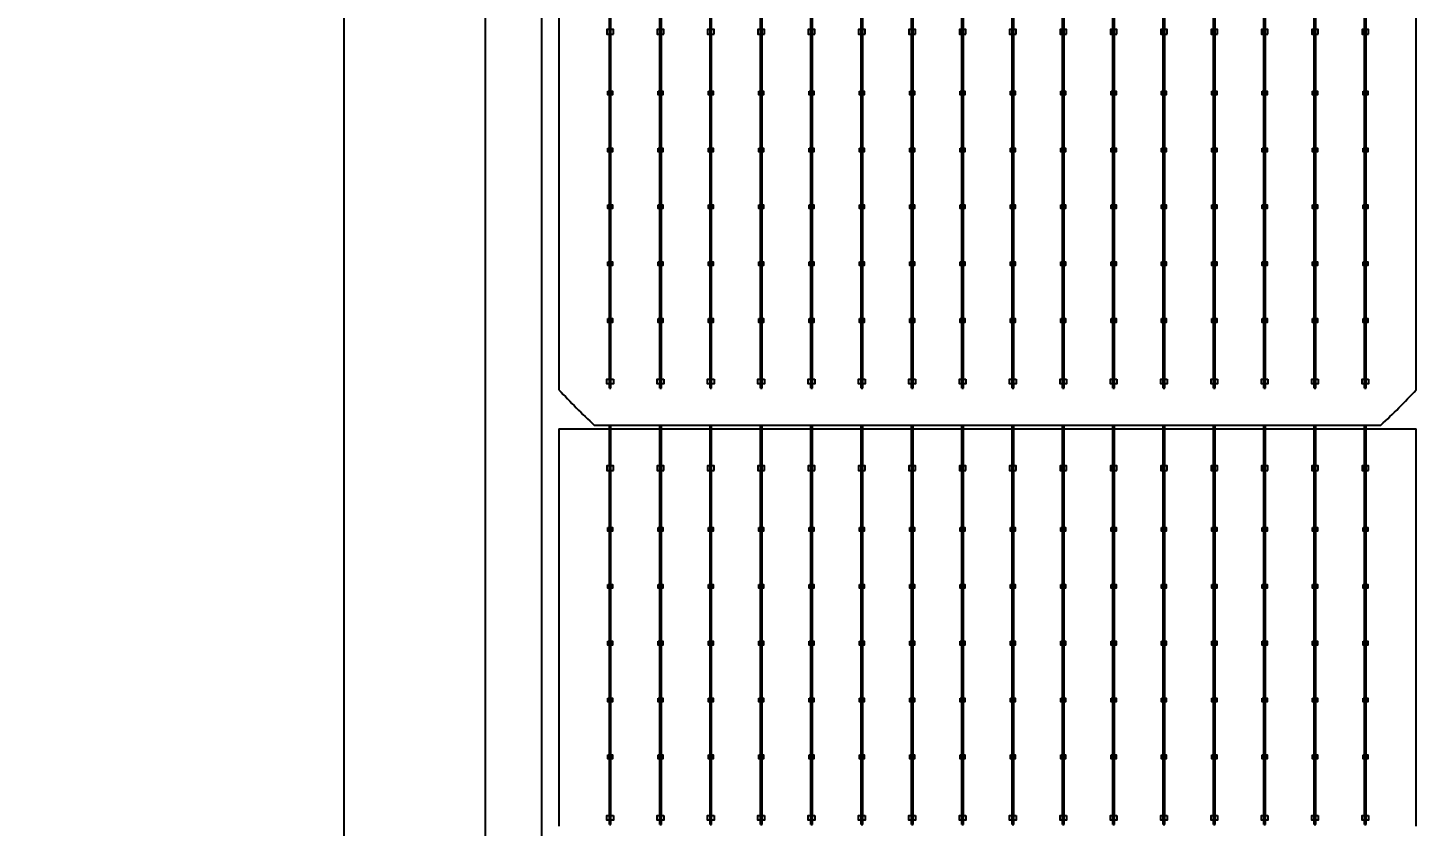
# Model space of a CAD drawing. Header units: millimetres. Extents: x 10297564 to 11610295, y -9287743 to -8409454.
# Drawn here: x 10388906 to 10393034, y -9083769 to -9081404 of the extents above; entities that cross this region are included whole.
import ezdxf

# ---------------------------------------------------------------- set-up
doc = ezdxf.new("R2010")
doc.units = ezdxf.units.MM
doc.header["$LTSCALE"] = 100
doc.layers.add('E1', color=1, linetype='Continuous')
doc.styles.add('HL-S1', font='DotumChe.ttf')
doc.styles.add('MG', font='malgun.ttf')
doc.dimstyles.new('HL-100', dxfattribs={"dimscale": 100, "dimtxt": 3, "dimasz": 4, "dimexe": 2, "dimexo": 2, "dimgap": 1, "dimtad": 1, "dimdec": 0, "dimzin": 0, "dimlunit": 6, "dimtxsty": 'HL-S1', "dimblk": 'DOTSMALL', "dimcen": 4, "dimdle": 2, "dimclrd": 256, "dimclre": 256, "dimclrt": 4, "dimazin": 0, "dimtfac": 1, "dimtdec": 0, "dimtix": 1, "dimtmove": 2, "dimatfit": 3, "dimldrblk": 'DOTSMALL', "dimfxl": 1.5, "dimtolj": 1, "dimtzin": 0, "dimlwd": -1, "dimlwe": -1, "dimarcsym": 0})

# ---------------------------------------------------------------- blocks, each defined once
blk = doc.blocks.new('*D71')
at = {"layer": 'defpoints', "color": 0, "transparency": 16777216}
for p in [(10389843.9, -9073235.9), (10390262.3, -9073235.9), (10390262.3, -9107604.7)]:
    blk.add_point(p, dxfattribs=at)
at = {"layer": 'E1', "color": 1, "transparency": 16777216}
for p, q in [((10389862.3, -9073235.9), (10389443.9, -9073235.9)), ((10389843.9, -9107204.7), (10389843.9, -9073635.9)), ((10389862.3, -9107604.7), (10389443.9, -9107604.7))]:
    blk.add_line(p, q, dxfattribs=at)
for points in [[(10389777.2, -9073635.9), (10389910.5, -9073635.9), (10389843.9, -9073235.9)], [(10389777.2, -9107204.7), (10389910.5, -9107204.7), (10389843.9, -9107604.7)]]:
    blk.add_solid(points, dxfattribs=at)
at = {"layer": 'E1', "color": 7, "transparency": 16777216, "insert": (10389234, -9090245.9), "char_height": 500, "attachment_point": 5, "rotation": 90, "style": 'MG'}
blk.add_mtext('\\A1;2464', dxfattribs=at)
blk = doc.blocks.new('_DotSmall')
at = {"color": 0, "linetype": 'ByBlock', "const_width": 0.5}
blk.add_lwpolyline([(-0.0625, 0, 1), (0.0625, 0, 1)], format="xyb", close=True, dxfattribs=at)

msp = doc.modelspace()

# ---------------------------------------------------------------- linework, layer by layer
for p, q in [((10390630.4, -9082470.8), (10390630.4, -9081287.9)), ((10390634.8, -9082470.8), (10390634.8, -9081287.9)), ((10390779.6, -9082470.8), (10390779.6, -9081287.9)), ((10390784.1, -9082470.8), (10390784.1, -9081287.9)), ((10390928.9, -9082470.8), (10390928.9, -9081287.9)), ((10390933.3, -9082470.8), (10390933.3, -9081287.9)), ((10391078.1, -9082470.8), (10391078.1, -9081287.9)), ((10391082.6, -9082470.8), (10391082.6, -9081287.9)), ((10391227.4, -9082470.8), (10391227.4, -9081287.9)), ((10391231.8, -9082470.8), (10391231.8, -9081287.9)), ((10391376.6, -9082470.8), (10391376.6, -9081287.9)), ((10391381.1, -9082470.8), (10391381.1, -9081287.9)), ((10391525.9, -9082470.8), (10391525.9, -9081287.9)), ((10391530.3, -9082470.8), (10391530.3, -9081287.9)), ((10391675.1, -9082470.8), (10391675.1, -9081287.9)), ((10391679.6, -9082470.8), (10391679.6, -9081287.9)), ((10391824.4, -9082470.8), (10391824.4, -9081287.9)), ((10391828.8, -9082470.8), (10391828.8, -9081287.9)), ((10391973.6, -9082470.8), (10391973.6, -9081287.9)), ((10391978.1, -9082470.8), (10391978.1, -9081287.9)), ((10392122.9, -9082470.8), (10392122.9, -9081287.9)), ((10392127.3, -9082470.8), (10392127.3, -9081287.9)), ((10392272.1, -9082470.8), (10392272.1, -9081287.9)), ((10392276.6, -9082470.8), (10392276.6, -9081287.9)), ((10392421.4, -9082470.8), (10392421.4, -9081287.9)), ((10392425.8, -9082470.8), (10392425.8, -9081287.9)), ((10392570.6, -9082470.8), (10392570.6, -9081287.9)), ((10392575.1, -9082470.8), (10392575.1, -9081287.9)), ((10392719.8, -9082470.8), (10392719.8, -9081287.9)), ((10392724.3, -9082470.8), (10392724.3, -9081287.9)), ((10392869.1, -9082470.8), (10392869.1, -9081287.9)), ((10392873.6, -9082470.8), (10392873.6, -9081287.9)), ((10390480.6, -9082591.8), (10393022, -9082591.8)), ((10390630.4, -9083763.4), (10390630.4, -9082580.5)), ((10390634.8, -9083763.4), (10390634.8, -9082580.5)), ((10390779.6, -9083763.4), (10390779.6, -9082580.5)), ((10390784.1, -9083763.4), (10390784.1, -9082580.5)), ((10390928.9, -9083763.4), (10390928.9, -9082580.5)), ((10390933.3, -9083763.4), (10390933.3, -9082580.5)), ((10391078.1, -9083763.4), (10391078.1, -9082580.5)), ((10391082.6, -9083763.4), (10391082.6, -9082580.5)), ((10391227.4, -9083763.4), (10391227.4, -9082580.5)), ((10391231.8, -9083763.4), (10391231.8, -9082580.5)), ((10391376.6, -9083763.4), (10391376.6, -9082580.5)), ((10391381.1, -9083763.4), (10391381.1, -9082580.5)), ((10391525.9, -9083763.4), (10391525.9, -9082580.5)), ((10391530.3, -9083763.4), (10391530.3, -9082580.5)), ((10391675.1, -9083763.4), (10391675.1, -9082580.5)), ((10391679.6, -9083763.4), (10391679.6, -9082580.5)), ((10391824.4, -9083763.4), (10391824.4, -9082580.5)), ((10391828.8, -9083763.4), (10391828.8, -9082580.5)), ((10391973.6, -9083763.4), (10391973.6, -9082580.5)), ((10391978.1, -9083763.4), (10391978.1, -9082580.5)), ((10392122.9, -9083763.4), (10392122.9, -9082580.5)), ((10392127.3, -9083763.4), (10392127.3, -9082580.5)), ((10392272.1, -9083763.4), (10392272.1, -9082580.5)), ((10392276.6, -9083763.4), (10392276.6, -9082580.5)), ((10392421.4, -9083763.4), (10392421.4, -9082580.5)), ((10392425.8, -9083763.4), (10392425.8, -9082580.5)), ((10392570.6, -9083763.4), (10392570.6, -9082580.5)), ((10392575.1, -9083763.4), (10392575.1, -9082580.5)), ((10392719.8, -9083763.4), (10392719.8, -9082580.5)), ((10392724.3, -9083763.4), (10392724.3, -9082580.5)), ((10392869.1, -9083763.4), (10392869.1, -9082580.5)), ((10392873.6, -9083763.4), (10392873.6, -9082580.5))]:
    msp.add_line(p, q)
for points in [[(10390262.3, -9073235.9), (10406065.8, -9073235.9), (10406065.8, -9107604.7), (10390262.3, -9107604.7)], [(10390429.7, -9073403.3), (10405898.4, -9073403.3), (10405898.4, -9107437.3), (10390429.7, -9107437.3)], [(10390642.4, -9081422.8), (10390642.4, -9081408.9), (10390622.9, -9081408.9), (10390622.9, -9081422.8)], [(10390791.6, -9081422.8), (10390791.6, -9081408.9), (10390772.1, -9081408.9), (10390772.1, -9081422.8)], [(10390940.9, -9081422.8), (10390940.9, -9081408.9), (10390921.3, -9081408.9), (10390921.3, -9081422.8)], [(10391090.1, -9081422.8), (10391090.1, -9081408.9), (10391070.6, -9081408.9), (10391070.6, -9081422.8)], [(10391239.4, -9081422.8), (10391239.4, -9081408.9), (10391219.8, -9081408.9), (10391219.8, -9081422.8)], [(10391388.6, -9081422.8), (10391388.6, -9081408.9), (10391369.1, -9081408.9), (10391369.1, -9081422.8)], [(10391537.9, -9081422.8), (10391537.9, -9081408.9), (10391518.3, -9081408.9), (10391518.3, -9081422.8)], [(10391687.1, -9081422.8), (10391687.1, -9081408.9), (10391667.6, -9081408.9), (10391667.6, -9081422.8)], [(10391836.4, -9081422.8), (10391836.4, -9081408.9), (10391816.8, -9081408.9), (10391816.8, -9081422.8)], [(10391985.6, -9081422.8), (10391985.6, -9081408.9), (10391966.1, -9081408.9), (10391966.1, -9081422.8)], [(10392134.9, -9081422.8), (10392134.9, -9081408.9), (10392115.3, -9081408.9), (10392115.3, -9081422.8)], [(10392284.1, -9081422.8), (10392284.1, -9081408.9), (10392264.6, -9081408.9), (10392264.6, -9081422.8)], [(10392433.3, -9081422.8), (10392433.3, -9081408.9), (10392413.8, -9081408.9), (10392413.8, -9081422.8)], [(10392582.6, -9081422.8), (10392582.6, -9081408.9), (10392563.1, -9081408.9), (10392563.1, -9081422.8)], [(10392731.8, -9081422.8), (10392731.8, -9081408.9), (10392712.3, -9081408.9), (10392712.3, -9081422.8)], [(10392881.1, -9081422.8), (10392881.1, -9081408.9), (10392861.6, -9081408.9), (10392861.6, -9081422.8)], [(10390625.6, -9081591.2), (10390639.6, -9081591.2), (10390639.6, -9081602.3), (10390625.6, -9081602.3)], [(10390774.9, -9081591.2), (10390788.8, -9081591.2), (10390788.8, -9081602.3), (10390774.9, -9081602.3)], [(10390924.1, -9081591.2), (10390938.1, -9081591.2), (10390938.1, -9081602.3), (10390924.1, -9081602.3)], [(10391073.4, -9081591.2), (10391087.3, -9081591.2), (10391087.3, -9081602.3), (10391073.4, -9081602.3)], [(10391222.6, -9081591.2), (10391236.6, -9081591.2), (10391236.6, -9081602.3), (10391222.6, -9081602.3)], [(10391371.9, -9081591.2), (10391385.8, -9081591.2), (10391385.8, -9081602.3), (10391371.9, -9081602.3)], [(10391521.1, -9081591.2), (10391535.1, -9081591.2), (10391535.1, -9081602.3), (10391521.1, -9081602.3)], [(10391670.4, -9081591.2), (10391684.3, -9081591.2), (10391684.3, -9081602.3), (10391670.4, -9081602.3)], [(10391819.6, -9081591.2), (10391833.6, -9081591.2), (10391833.6, -9081602.3), (10391819.6, -9081602.3)], [(10391968.9, -9081591.2), (10391982.8, -9081591.2), (10391982.8, -9081602.3), (10391968.9, -9081602.3)], [(10392118.1, -9081591.2), (10392132.1, -9081591.2), (10392132.1, -9081602.3), (10392118.1, -9081602.3)], [(10392267.4, -9081591.2), (10392281.3, -9081591.2), (10392281.3, -9081602.3), (10392267.4, -9081602.3)], [(10392416.6, -9081591.2), (10392430.6, -9081591.2), (10392430.6, -9081602.3), (10392416.6, -9081602.3)], [(10392565.9, -9081591.2), (10392579.8, -9081591.2), (10392579.8, -9081602.3), (10392565.9, -9081602.3)], [(10392715.1, -9081591.2), (10392729.1, -9081591.2), (10392729.1, -9081602.3), (10392715.1, -9081602.3)], [(10392864.4, -9081591.2), (10392878.3, -9081591.2), (10392878.3, -9081602.3), (10392864.4, -9081602.3)], [(10390625.6, -9081759.7), (10390639.6, -9081759.7), (10390639.6, -9081770.8), (10390625.6, -9081770.8)], [(10390774.9, -9081759.7), (10390788.8, -9081759.7), (10390788.8, -9081770.8), (10390774.9, -9081770.8)], [(10390924.1, -9081759.7), (10390938.1, -9081759.7), (10390938.1, -9081770.8), (10390924.1, -9081770.8)], [(10391073.4, -9081759.7), (10391087.3, -9081759.7), (10391087.3, -9081770.8), (10391073.4, -9081770.8)], [(10391222.6, -9081759.7), (10391236.6, -9081759.7), (10391236.6, -9081770.8), (10391222.6, -9081770.8)], [(10391371.9, -9081759.7), (10391385.8, -9081759.7), (10391385.8, -9081770.8), (10391371.9, -9081770.8)], [(10391521.1, -9081759.7), (10391535.1, -9081759.7), (10391535.1, -9081770.8), (10391521.1, -9081770.8)], [(10391670.4, -9081759.7), (10391684.3, -9081759.7), (10391684.3, -9081770.8), (10391670.4, -9081770.8)], [(10391819.6, -9081759.7), (10391833.6, -9081759.7), (10391833.6, -9081770.8), (10391819.6, -9081770.8)], [(10391968.9, -9081759.7), (10391982.8, -9081759.7), (10391982.8, -9081770.8), (10391968.9, -9081770.8)], [(10392118.1, -9081759.7), (10392132.1, -9081759.7), (10392132.1, -9081770.8), (10392118.1, -9081770.8)], [(10392267.4, -9081759.7), (10392281.3, -9081759.7), (10392281.3, -9081770.8), (10392267.4, -9081770.8)], [(10392416.6, -9081759.7), (10392430.6, -9081759.7), (10392430.6, -9081770.8), (10392416.6, -9081770.8)], [(10392565.9, -9081759.7), (10392579.8, -9081759.7), (10392579.8, -9081770.8), (10392565.9, -9081770.8)], [(10392715.1, -9081759.7), (10392729.1, -9081759.7), (10392729.1, -9081770.8), (10392715.1, -9081770.8)], [(10392864.4, -9081759.7), (10392878.3, -9081759.7), (10392878.3, -9081770.8), (10392864.4, -9081770.8)], [(10390625.6, -9081928.2), (10390639.6, -9081928.2), (10390639.6, -9081939.3), (10390625.6, -9081939.3)], [(10390774.9, -9081928.2), (10390788.8, -9081928.2), (10390788.8, -9081939.3), (10390774.9, -9081939.3)], [(10390924.1, -9081928.2), (10390938.1, -9081928.2), (10390938.1, -9081939.3), (10390924.1, -9081939.3)], [(10391073.4, -9081928.2), (10391087.3, -9081928.2), (10391087.3, -9081939.3), (10391073.4, -9081939.3)], [(10391222.6, -9081928.2), (10391236.6, -9081928.2), (10391236.6, -9081939.3), (10391222.6, -9081939.3)], [(10391371.9, -9081928.2), (10391385.8, -9081928.2), (10391385.8, -9081939.3), (10391371.9, -9081939.3)], [(10391521.1, -9081928.2), (10391535.1, -9081928.2), (10391535.1, -9081939.3), (10391521.1, -9081939.3)], [(10391670.4, -9081928.2), (10391684.3, -9081928.2), (10391684.3, -9081939.3), (10391670.4, -9081939.3)], [(10391819.6, -9081928.2), (10391833.6, -9081928.2), (10391833.6, -9081939.3), (10391819.6, -9081939.3)], [(10391968.9, -9081928.2), (10391982.8, -9081928.2), (10391982.8, -9081939.3), (10391968.9, -9081939.3)], [(10392118.1, -9081928.2), (10392132.1, -9081928.2), (10392132.1, -9081939.3), (10392118.1, -9081939.3)], [(10392267.4, -9081928.2), (10392281.3, -9081928.2), (10392281.3, -9081939.3), (10392267.4, -9081939.3)], [(10392416.6, -9081928.2), (10392430.6, -9081928.2), (10392430.6, -9081939.3), (10392416.6, -9081939.3)], [(10392565.9, -9081928.2), (10392579.8, -9081928.2), (10392579.8, -9081939.3), (10392565.9, -9081939.3)], [(10392715.1, -9081928.2), (10392729.1, -9081928.2), (10392729.1, -9081939.3), (10392715.1, -9081939.3)], [(10392864.4, -9081928.2), (10392878.3, -9081928.2), (10392878.3, -9081939.3), (10392864.4, -9081939.3)], [(10390625.6, -9082096.7), (10390639.6, -9082096.7), (10390639.6, -9082107.8), (10390625.6, -9082107.8)], [(10390774.9, -9082096.7), (10390788.8, -9082096.7), (10390788.8, -9082107.8), (10390774.9, -9082107.8)], [(10390924.1, -9082096.7), (10390938.1, -9082096.7), (10390938.1, -9082107.8), (10390924.1, -9082107.8)], [(10391073.4, -9082096.7), (10391087.3, -9082096.7), (10391087.3, -9082107.8), (10391073.4, -9082107.8)], [(10391222.6, -9082096.7), (10391236.6, -9082096.7), (10391236.6, -9082107.8), (10391222.6, -9082107.8)], [(10391371.9, -9082096.7), (10391385.8, -9082096.7), (10391385.8, -9082107.8), (10391371.9, -9082107.8)], [(10391521.1, -9082096.7), (10391535.1, -9082096.7), (10391535.1, -9082107.8), (10391521.1, -9082107.8)], [(10391670.4, -9082096.7), (10391684.3, -9082096.7), (10391684.3, -9082107.8), (10391670.4, -9082107.8)], [(10391819.6, -9082096.7), (10391833.6, -9082096.7), (10391833.6, -9082107.8), (10391819.6, -9082107.8)], [(10391968.9, -9082096.7), (10391982.8, -9082096.7), (10391982.8, -9082107.8), (10391968.9, -9082107.8)], [(10392118.1, -9082096.7), (10392132.1, -9082096.7), (10392132.1, -9082107.8), (10392118.1, -9082107.8)], [(10392267.4, -9082096.7), (10392281.3, -9082096.7), (10392281.3, -9082107.8), (10392267.4, -9082107.8)], [(10392416.6, -9082096.7), (10392430.6, -9082096.7), (10392430.6, -9082107.8), (10392416.6, -9082107.8)], [(10392565.9, -9082096.7), (10392579.8, -9082096.7), (10392579.8, -9082107.8), (10392565.9, -9082107.8)], [(10392715.1, -9082096.7), (10392729.1, -9082096.7), (10392729.1, -9082107.8), (10392715.1, -9082107.8)], [(10392864.4, -9082096.7), (10392878.3, -9082096.7), (10392878.3, -9082107.8), (10392864.4, -9082107.8)], [(10390625.6, -9082265.2), (10390639.6, -9082265.2), (10390639.6, -9082276.3), (10390625.6, -9082276.3)], [(10390774.9, -9082265.2), (10390788.8, -9082265.2), (10390788.8, -9082276.3), (10390774.9, -9082276.3)], [(10390924.1, -9082265.2), (10390938.1, -9082265.2), (10390938.1, -9082276.3), (10390924.1, -9082276.3)], [(10391073.4, -9082265.2), (10391087.3, -9082265.2), (10391087.3, -9082276.3), (10391073.4, -9082276.3)], [(10391222.6, -9082265.2), (10391236.6, -9082265.2), (10391236.6, -9082276.3), (10391222.6, -9082276.3)], [(10391371.9, -9082265.2), (10391385.8, -9082265.2), (10391385.8, -9082276.3), (10391371.9, -9082276.3)], [(10391521.1, -9082265.2), (10391535.1, -9082265.2), (10391535.1, -9082276.3), (10391521.1, -9082276.3)], [(10391670.4, -9082265.2), (10391684.3, -9082265.2), (10391684.3, -9082276.3), (10391670.4, -9082276.3)], [(10391819.6, -9082265.2), (10391833.6, -9082265.2), (10391833.6, -9082276.3), (10391819.6, -9082276.3)], [(10391968.9, -9082265.2), (10391982.8, -9082265.2), (10391982.8, -9082276.3), (10391968.9, -9082276.3)], [(10392118.1, -9082265.2), (10392132.1, -9082265.2), (10392132.1, -9082276.3), (10392118.1, -9082276.3)], [(10392267.4, -9082265.2), (10392281.3, -9082265.2), (10392281.3, -9082276.3), (10392267.4, -9082276.3)], [(10392416.6, -9082265.2), (10392430.6, -9082265.2), (10392430.6, -9082276.3), (10392416.6, -9082276.3)], [(10392565.9, -9082265.2), (10392579.8, -9082265.2), (10392579.8, -9082276.3), (10392565.9, -9082276.3)], [(10392715.1, -9082265.2), (10392729.1, -9082265.2), (10392729.1, -9082276.3), (10392715.1, -9082276.3)], [(10392864.4, -9082265.2), (10392878.3, -9082265.2), (10392878.3, -9082276.3), (10392864.4, -9082276.3)], [(10390642.4, -9082444.7), (10390642.4, -9082458.6), (10390622.9, -9082458.6), (10390622.9, -9082444.7)], [(10390791.6, -9082444.7), (10390791.6, -9082458.6), (10390772.1, -9082458.6), (10390772.1, -9082444.7)], [(10390940.9, -9082444.7), (10390940.9, -9082458.6), (10390921.3, -9082458.6), (10390921.3, -9082444.7)], [(10391090.1, -9082444.7), (10391090.1, -9082458.6), (10391070.6, -9082458.6), (10391070.6, -9082444.7)], [(10391239.4, -9082444.7), (10391239.4, -9082458.6), (10391219.8, -9082458.6), (10391219.8, -9082444.7)], [(10391388.6, -9082444.7), (10391388.6, -9082458.6), (10391369.1, -9082458.6), (10391369.1, -9082444.7)], [(10391537.9, -9082444.7), (10391537.9, -9082458.6), (10391518.3, -9082458.6), (10391518.3, -9082444.7)], [(10391687.1, -9082444.7), (10391687.1, -9082458.6), (10391667.6, -9082458.6), (10391667.6, -9082444.7)], [(10391836.4, -9082444.7), (10391836.4, -9082458.6), (10391816.8, -9082458.6), (10391816.8, -9082444.7)], [(10391985.6, -9082444.7), (10391985.6, -9082458.6), (10391966.1, -9082458.6), (10391966.1, -9082444.7)], [(10392134.9, -9082444.7), (10392134.9, -9082458.6), (10392115.3, -9082458.6), (10392115.3, -9082444.7)], [(10392284.1, -9082444.7), (10392284.1, -9082458.6), (10392264.6, -9082458.6), (10392264.6, -9082444.7)], [(10392433.3, -9082444.7), (10392433.3, -9082458.6), (10392413.8, -9082458.6), (10392413.8, -9082444.7)], [(10392582.6, -9082444.7), (10392582.6, -9082458.6), (10392563.1, -9082458.6), (10392563.1, -9082444.7)], [(10392731.8, -9082444.7), (10392731.8, -9082458.6), (10392712.3, -9082458.6), (10392712.3, -9082444.7)], [(10392881.1, -9082444.7), (10392881.1, -9082458.6), (10392861.6, -9082458.6), (10392861.6, -9082444.7)], [(10390642.4, -9082715.5), (10390642.4, -9082701.5), (10390622.9, -9082701.5), (10390622.9, -9082715.5)], [(10390791.6, -9082715.5), (10390791.6, -9082701.5), (10390772.1, -9082701.5), (10390772.1, -9082715.5)], [(10390940.9, -9082715.5), (10390940.9, -9082701.5), (10390921.3, -9082701.5), (10390921.3, -9082715.5)], [(10391090.1, -9082715.5), (10391090.1, -9082701.5), (10391070.6, -9082701.5), (10391070.6, -9082715.5)], [(10391239.4, -9082715.5), (10391239.4, -9082701.5), (10391219.8, -9082701.5), (10391219.8, -9082715.5)], [(10391388.6, -9082715.5), (10391388.6, -9082701.5), (10391369.1, -9082701.5), (10391369.1, -9082715.5)], [(10391537.9, -9082715.5), (10391537.9, -9082701.5), (10391518.3, -9082701.5), (10391518.3, -9082715.5)], [(10391687.1, -9082715.5), (10391687.1, -9082701.5), (10391667.6, -9082701.5), (10391667.6, -9082715.5)], [(10391836.4, -9082715.5), (10391836.4, -9082701.5), (10391816.8, -9082701.5), (10391816.8, -9082715.5)], [(10391985.6, -9082715.5), (10391985.6, -9082701.5), (10391966.1, -9082701.5), (10391966.1, -9082715.5)], [(10392134.9, -9082715.5), (10392134.9, -9082701.5), (10392115.3, -9082701.5), (10392115.3, -9082715.5)], [(10392284.1, -9082715.5), (10392284.1, -9082701.5), (10392264.6, -9082701.5), (10392264.6, -9082715.5)], [(10392433.3, -9082715.5), (10392433.3, -9082701.5), (10392413.8, -9082701.5), (10392413.8, -9082715.5)], [(10392582.6, -9082715.5), (10392582.6, -9082701.5), (10392563.1, -9082701.5), (10392563.1, -9082715.5)], [(10392731.8, -9082715.5), (10392731.8, -9082701.5), (10392712.3, -9082701.5), (10392712.3, -9082715.5)], [(10392881.1, -9082715.5), (10392881.1, -9082701.5), (10392861.6, -9082701.5), (10392861.6, -9082715.5)], [(10390625.6, -9082883.8), (10390639.6, -9082883.8), (10390639.6, -9082895), (10390625.6, -9082895)], [(10390774.9, -9082883.8), (10390788.8, -9082883.8), (10390788.8, -9082895), (10390774.9, -9082895)], [(10390924.1, -9082883.8), (10390938.1, -9082883.8), (10390938.1, -9082895), (10390924.1, -9082895)], [(10391073.4, -9082883.8), (10391087.3, -9082883.8), (10391087.3, -9082895), (10391073.4, -9082895)], [(10391222.6, -9082883.8), (10391236.6, -9082883.8), (10391236.6, -9082895), (10391222.6, -9082895)], [(10391371.9, -9082883.8), (10391385.8, -9082883.8), (10391385.8, -9082895), (10391371.9, -9082895)], [(10391521.1, -9082883.8), (10391535.1, -9082883.8), (10391535.1, -9082895), (10391521.1, -9082895)], [(10391670.4, -9082883.8), (10391684.3, -9082883.8), (10391684.3, -9082895), (10391670.4, -9082895)], [(10391819.6, -9082883.8), (10391833.6, -9082883.8), (10391833.6, -9082895), (10391819.6, -9082895)], [(10391968.9, -9082883.8), (10391982.8, -9082883.8), (10391982.8, -9082895), (10391968.9, -9082895)], [(10392118.1, -9082883.8), (10392132.1, -9082883.8), (10392132.1, -9082895), (10392118.1, -9082895)], [(10392267.4, -9082883.8), (10392281.3, -9082883.8), (10392281.3, -9082895), (10392267.4, -9082895)], [(10392416.6, -9082883.8), (10392430.6, -9082883.8), (10392430.6, -9082895), (10392416.6, -9082895)], [(10392565.9, -9082883.8), (10392579.8, -9082883.8), (10392579.8, -9082895), (10392565.9, -9082895)], [(10392715.1, -9082883.8), (10392729.1, -9082883.8), (10392729.1, -9082895), (10392715.1, -9082895)], [(10392864.4, -9082883.8), (10392878.3, -9082883.8), (10392878.3, -9082895), (10392864.4, -9082895)], [(10390625.6, -9083052.3), (10390639.6, -9083052.3), (10390639.6, -9083063.5), (10390625.6, -9083063.5)], [(10390774.9, -9083052.3), (10390788.8, -9083052.3), (10390788.8, -9083063.5), (10390774.9, -9083063.5)], [(10390924.1, -9083052.3), (10390938.1, -9083052.3), (10390938.1, -9083063.5), (10390924.1, -9083063.5)], [(10391073.4, -9083052.3), (10391087.3, -9083052.3), (10391087.3, -9083063.5), (10391073.4, -9083063.5)], [(10391222.6, -9083052.3), (10391236.6, -9083052.3), (10391236.6, -9083063.5), (10391222.6, -9083063.5)], [(10391371.9, -9083052.3), (10391385.8, -9083052.3), (10391385.8, -9083063.5), (10391371.9, -9083063.5)], [(10391521.1, -9083052.3), (10391535.1, -9083052.3), (10391535.1, -9083063.5), (10391521.1, -9083063.5)], [(10391670.4, -9083052.3), (10391684.3, -9083052.3), (10391684.3, -9083063.5), (10391670.4, -9083063.5)], [(10391819.6, -9083052.3), (10391833.6, -9083052.3), (10391833.6, -9083063.5), (10391819.6, -9083063.5)], [(10391968.9, -9083052.3), (10391982.8, -9083052.3), (10391982.8, -9083063.5), (10391968.9, -9083063.5)], [(10392118.1, -9083052.3), (10392132.1, -9083052.3), (10392132.1, -9083063.5), (10392118.1, -9083063.5)], [(10392267.4, -9083052.3), (10392281.3, -9083052.3), (10392281.3, -9083063.5), (10392267.4, -9083063.5)], [(10392416.6, -9083052.3), (10392430.6, -9083052.3), (10392430.6, -9083063.5), (10392416.6, -9083063.5)], [(10392565.9, -9083052.3), (10392579.8, -9083052.3), (10392579.8, -9083063.5), (10392565.9, -9083063.5)], [(10392715.1, -9083052.3), (10392729.1, -9083052.3), (10392729.1, -9083063.5), (10392715.1, -9083063.5)], [(10392864.4, -9083052.3), (10392878.3, -9083052.3), (10392878.3, -9083063.5), (10392864.4, -9083063.5)], [(10390625.6, -9083220.8), (10390639.6, -9083220.8), (10390639.6, -9083232), (10390625.6, -9083232)], [(10390774.9, -9083220.8), (10390788.8, -9083220.8), (10390788.8, -9083232), (10390774.9, -9083232)], [(10390924.1, -9083220.8), (10390938.1, -9083220.8), (10390938.1, -9083232), (10390924.1, -9083232)], [(10391073.4, -9083220.8), (10391087.3, -9083220.8), (10391087.3, -9083232), (10391073.4, -9083232)], [(10391222.6, -9083220.8), (10391236.6, -9083220.8), (10391236.6, -9083232), (10391222.6, -9083232)], [(10391371.9, -9083220.8), (10391385.8, -9083220.8), (10391385.8, -9083232), (10391371.9, -9083232)], [(10391521.1, -9083220.8), (10391535.1, -9083220.8), (10391535.1, -9083232), (10391521.1, -9083232)], [(10391670.4, -9083220.8), (10391684.3, -9083220.8), (10391684.3, -9083232), (10391670.4, -9083232)], [(10391819.6, -9083220.8), (10391833.6, -9083220.8), (10391833.6, -9083232), (10391819.6, -9083232)], [(10391968.9, -9083220.8), (10391982.8, -9083220.8), (10391982.8, -9083232), (10391968.9, -9083232)], [(10392118.1, -9083220.8), (10392132.1, -9083220.8), (10392132.1, -9083232), (10392118.1, -9083232)], [(10392267.4, -9083220.8), (10392281.3, -9083220.8), (10392281.3, -9083232), (10392267.4, -9083232)], [(10392416.6, -9083220.8), (10392430.6, -9083220.8), (10392430.6, -9083232), (10392416.6, -9083232)], [(10392565.9, -9083220.8), (10392579.8, -9083220.8), (10392579.8, -9083232), (10392565.9, -9083232)], [(10392715.1, -9083220.8), (10392729.1, -9083220.8), (10392729.1, -9083232), (10392715.1, -9083232)], [(10392864.4, -9083220.8), (10392878.3, -9083220.8), (10392878.3, -9083232), (10392864.4, -9083232)], [(10390625.6, -9083389.3), (10390639.6, -9083389.3), (10390639.6, -9083400.5), (10390625.6, -9083400.5)], [(10390774.9, -9083389.3), (10390788.8, -9083389.3), (10390788.8, -9083400.5), (10390774.9, -9083400.5)], [(10390924.1, -9083389.3), (10390938.1, -9083389.3), (10390938.1, -9083400.5), (10390924.1, -9083400.5)], [(10391073.4, -9083389.3), (10391087.3, -9083389.3), (10391087.3, -9083400.5), (10391073.4, -9083400.5)], [(10391222.6, -9083389.3), (10391236.6, -9083389.3), (10391236.6, -9083400.5), (10391222.6, -9083400.5)], [(10391371.9, -9083389.3), (10391385.8, -9083389.3), (10391385.8, -9083400.5), (10391371.9, -9083400.5)], [(10391521.1, -9083389.3), (10391535.1, -9083389.3), (10391535.1, -9083400.5), (10391521.1, -9083400.5)], [(10391670.4, -9083389.3), (10391684.3, -9083389.3), (10391684.3, -9083400.5), (10391670.4, -9083400.5)], [(10391819.6, -9083389.3), (10391833.6, -9083389.3), (10391833.6, -9083400.5), (10391819.6, -9083400.5)], [(10391968.9, -9083389.3), (10391982.8, -9083389.3), (10391982.8, -9083400.5), (10391968.9, -9083400.5)], [(10392118.1, -9083389.3), (10392132.1, -9083389.3), (10392132.1, -9083400.5), (10392118.1, -9083400.5)], [(10392267.4, -9083389.3), (10392281.3, -9083389.3), (10392281.3, -9083400.5), (10392267.4, -9083400.5)], [(10392416.6, -9083389.3), (10392430.6, -9083389.3), (10392430.6, -9083400.5), (10392416.6, -9083400.5)], [(10392565.9, -9083389.3), (10392579.8, -9083389.3), (10392579.8, -9083400.5), (10392565.9, -9083400.5)], [(10392715.1, -9083389.3), (10392729.1, -9083389.3), (10392729.1, -9083400.5), (10392715.1, -9083400.5)], [(10392864.4, -9083389.3), (10392878.3, -9083389.3), (10392878.3, -9083400.5), (10392864.4, -9083400.5)], [(10390625.6, -9083557.8), (10390639.6, -9083557.8), (10390639.6, -9083569), (10390625.6, -9083569)], [(10390774.9, -9083557.8), (10390788.8, -9083557.8), (10390788.8, -9083569), (10390774.9, -9083569)], [(10390924.1, -9083557.8), (10390938.1, -9083557.8), (10390938.1, -9083569), (10390924.1, -9083569)], [(10391073.4, -9083557.8), (10391087.3, -9083557.8), (10391087.3, -9083569), (10391073.4, -9083569)], [(10391222.6, -9083557.8), (10391236.6, -9083557.8), (10391236.6, -9083569), (10391222.6, -9083569)], [(10391371.9, -9083557.8), (10391385.8, -9083557.8), (10391385.8, -9083569), (10391371.9, -9083569)], [(10391521.1, -9083557.8), (10391535.1, -9083557.8), (10391535.1, -9083569), (10391521.1, -9083569)], [(10391670.4, -9083557.8), (10391684.3, -9083557.8), (10391684.3, -9083569), (10391670.4, -9083569)], [(10391819.6, -9083557.8), (10391833.6, -9083557.8), (10391833.6, -9083569), (10391819.6, -9083569)], [(10391968.9, -9083557.8), (10391982.8, -9083557.8), (10391982.8, -9083569), (10391968.9, -9083569)], [(10392118.1, -9083557.8), (10392132.1, -9083557.8), (10392132.1, -9083569), (10392118.1, -9083569)], [(10392267.4, -9083557.8), (10392281.3, -9083557.8), (10392281.3, -9083569), (10392267.4, -9083569)], [(10392416.6, -9083557.8), (10392430.6, -9083557.8), (10392430.6, -9083569), (10392416.6, -9083569)], [(10392565.9, -9083557.8), (10392579.8, -9083557.8), (10392579.8, -9083569), (10392565.9, -9083569)], [(10392715.1, -9083557.8), (10392729.1, -9083557.8), (10392729.1, -9083569), (10392715.1, -9083569)], [(10392864.4, -9083557.8), (10392878.3, -9083557.8), (10392878.3, -9083569), (10392864.4, -9083569)], [(10390642.4, -9083737.3), (10390642.4, -9083751.3), (10390622.9, -9083751.3), (10390622.9, -9083737.3)], [(10390791.6, -9083737.3), (10390791.6, -9083751.3), (10390772.1, -9083751.3), (10390772.1, -9083737.3)], [(10390940.9, -9083737.3), (10390940.9, -9083751.3), (10390921.3, -9083751.3), (10390921.3, -9083737.3)], [(10391090.1, -9083737.3), (10391090.1, -9083751.3), (10391070.6, -9083751.3), (10391070.6, -9083737.3)], [(10391239.4, -9083737.3), (10391239.4, -9083751.3), (10391219.8, -9083751.3), (10391219.8, -9083737.3)], [(10391388.6, -9083737.3), (10391388.6, -9083751.3), (10391369.1, -9083751.3), (10391369.1, -9083737.3)], [(10391537.9, -9083737.3), (10391537.9, -9083751.3), (10391518.3, -9083751.3), (10391518.3, -9083737.3)], [(10391687.1, -9083737.3), (10391687.1, -9083751.3), (10391667.6, -9083751.3), (10391667.6, -9083737.3)], [(10391836.4, -9083737.3), (10391836.4, -9083751.3), (10391816.8, -9083751.3), (10391816.8, -9083737.3)], [(10391985.6, -9083737.3), (10391985.6, -9083751.3), (10391966.1, -9083751.3), (10391966.1, -9083737.3)], [(10392134.9, -9083737.3), (10392134.9, -9083751.3), (10392115.3, -9083751.3), (10392115.3, -9083737.3)], [(10392284.1, -9083737.3), (10392284.1, -9083751.3), (10392264.6, -9083751.3), (10392264.6, -9083737.3)], [(10392433.3, -9083737.3), (10392433.3, -9083751.3), (10392413.8, -9083751.3), (10392413.8, -9083737.3)], [(10392582.6, -9083737.3), (10392582.6, -9083751.3), (10392563.1, -9083751.3), (10392563.1, -9083737.3)], [(10392731.8, -9083737.3), (10392731.8, -9083751.3), (10392712.3, -9083751.3), (10392712.3, -9083737.3)], [(10392881.1, -9083737.3), (10392881.1, -9083751.3), (10392861.6, -9083751.3), (10392861.6, -9083737.3)]]:
    msp.add_lwpolyline(points, close=True)
for points in [[(10390480.6, -9081299.1), (10390480.6, -9082475.9)], [(10393022, -9082475.9), (10393022, -9081299.1)], [(10390630.4, -9082470.8), (10390634.8, -9082470.8)], [(10390779.6, -9082470.8), (10390784.1, -9082470.8)], [(10390928.9, -9082470.8), (10390933.3, -9082470.8)], [(10391078.1, -9082470.8), (10391082.6, -9082470.8)], [(10391227.4, -9082470.8), (10391231.8, -9082470.8)], [(10391376.6, -9082470.8), (10391381.1, -9082470.8)], [(10391525.9, -9082470.8), (10391530.3, -9082470.8)], [(10391675.1, -9082470.8), (10391679.6, -9082470.8)], [(10391824.4, -9082470.8), (10391828.8, -9082470.8)], [(10391973.6, -9082470.8), (10391978.1, -9082470.8)], [(10392122.9, -9082470.8), (10392127.3, -9082470.8)], [(10392272.1, -9082470.8), (10392276.6, -9082470.8)], [(10392421.4, -9082470.8), (10392425.8, -9082470.8)], [(10392570.6, -9082470.8), (10392575.1, -9082470.8)], [(10392719.8, -9082470.8), (10392724.3, -9082470.8)], [(10392869.1, -9082470.8), (10392873.6, -9082470.8)], [(10390480.6, -9082591.8), (10390480.6, -9083768.6)], [(10390585.3, -9082580.6), (10392917.3, -9082580.6)], [(10393022, -9083768.6), (10393022, -9082591.8)], [(10390630.4, -9083763.4), (10390634.8, -9083763.4)], [(10390779.6, -9083763.4), (10390784.1, -9083763.4)], [(10390928.9, -9083763.4), (10390933.3, -9083763.4)], [(10391078.1, -9083763.4), (10391082.6, -9083763.4)], [(10391227.4, -9083763.4), (10391231.8, -9083763.4)], [(10391376.6, -9083763.4), (10391381.1, -9083763.4)], [(10391525.9, -9083763.4), (10391530.3, -9083763.4)], [(10391675.1, -9083763.4), (10391679.6, -9083763.4)], [(10391824.4, -9083763.4), (10391828.8, -9083763.4)], [(10391973.6, -9083763.4), (10391978.1, -9083763.4)], [(10392122.9, -9083763.4), (10392127.3, -9083763.4)], [(10392272.1, -9083763.4), (10392276.6, -9083763.4)], [(10392421.4, -9083763.4), (10392425.8, -9083763.4)], [(10392570.6, -9083763.4), (10392575.1, -9083763.4)], [(10392719.8, -9083763.4), (10392724.3, -9083763.4)], [(10392869.1, -9083763.4), (10392873.6, -9083763.4)]]:
    msp.add_lwpolyline(points)
for centre, start, end in [((10391749.9, -9081311.3), 222.5369, 227.4631), ((10391752.7, -9081311.3), 312.5369, 317.4631)]:
    msp.add_arc(centre, 1722.6, start, end)

# ---------------------------------------------------------------- dimensions: what is measured, and where the dimension line sits
at = {"layer": 'E1'}
dim = msp.add_linear_dim(base=(10389843.9, -9073235.9), p1=(10390262.3, -9107604.7), p2=(10390262.3, -9073235.9), angle=90, text='2464', dimstyle='HL-100', override={"dimscale": 200, "dimtxt": 2.5, "dimasz": 2, "dimtxsty": 'MG', "dimsah": 1, "dimclrd": 1, "dimclre": 1, "dimclrt": 7}, dxfattribs=at)
dim.commit()
dim.dimension.update_dxf_attribs({"geometry": '*D71', "text_midpoint": (10389234, -9090245.9), "dimtype": 160})

doc.saveas('drawing.dxf')
